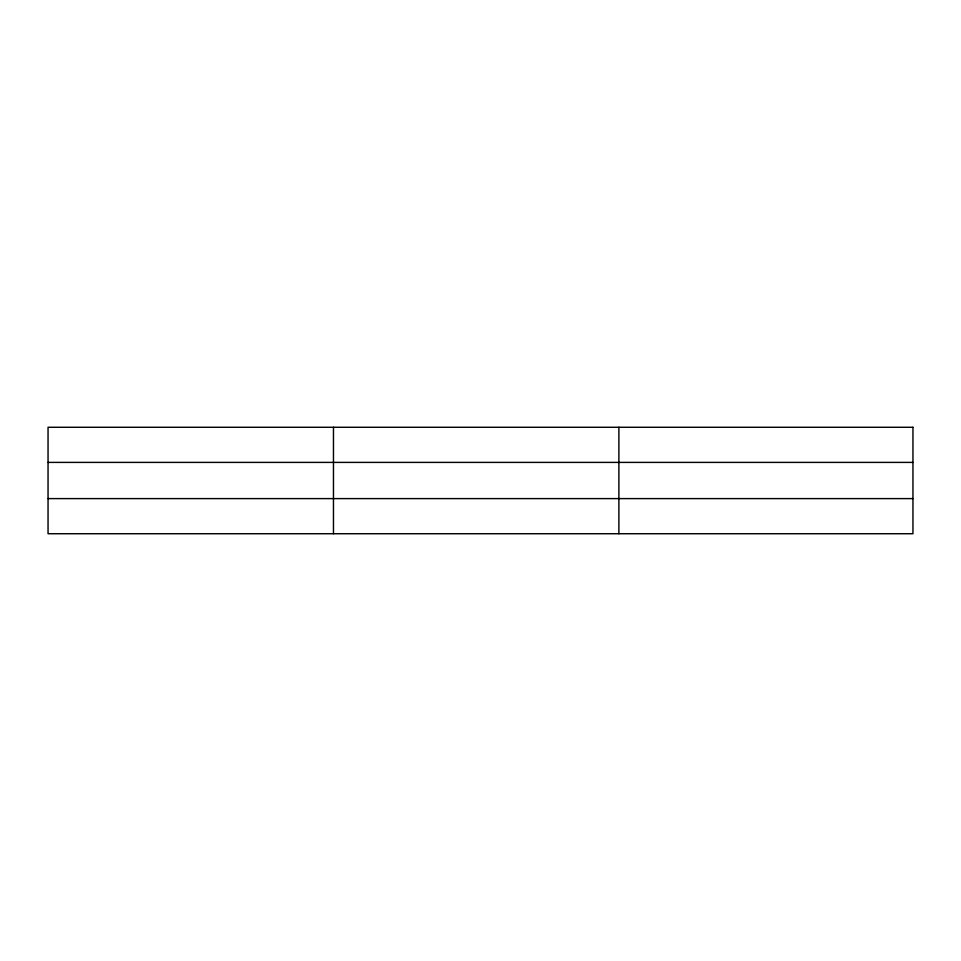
<?xml version="1.0" encoding="UTF-8"?>
<svg xmlns="http://www.w3.org/2000/svg" width="961" height="961" viewBox="0 0 961 961"><rect width="100%" height="100%" fill="white"/><g stroke="black" fill="none" stroke-linecap="round" stroke-linejoin="round"><path stroke-width="1.44" d="M333.467 533.727L333.467 427.273M618.884 533.727L618.884 427.273M48.05 462.397L912.95 462.397M48.05 498.603L912.95 498.603M912.95 427.273L912.95 533.727L48.05 533.727L48.05 427.273L912.95 427.273"/></g></svg>
